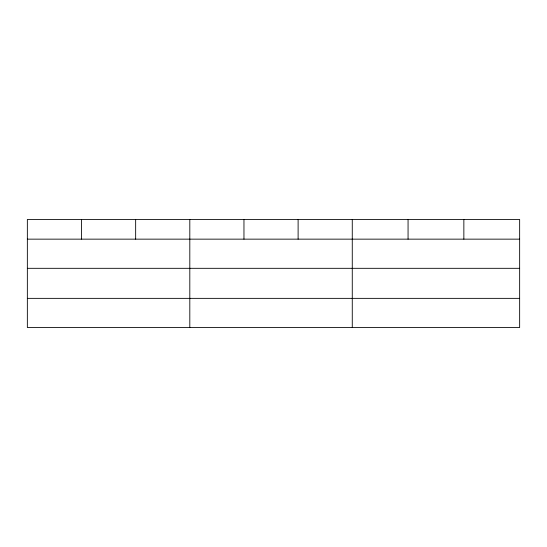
<?xml version="1.0" encoding="UTF-8"?>
<svg xmlns="http://www.w3.org/2000/svg" width="547" height="547" viewBox="0 0 547 547"><rect width="100%" height="100%" fill="white"/><g stroke="black" fill="none" stroke-linecap="round" stroke-linejoin="round"><path stroke-width="0.82" d="M519.65 268.317L519.65 219.477L27.35 219.477L27.35 327.523L519.65 327.523L519.65 268.317L27.35 268.317M27.35 239.148L519.65 239.148M27.35 298.361L519.65 298.361M463.856 219.477L463.856 239.148M408.062 219.477L408.062 239.148M352.268 219.477L352.268 327.523M298.115 219.477L298.115 239.148M243.962 219.477L243.962 239.148M189.809 219.477L189.809 327.523M135.656 219.477L135.656 239.148M81.503 219.477L81.503 239.148"/></g></svg>
